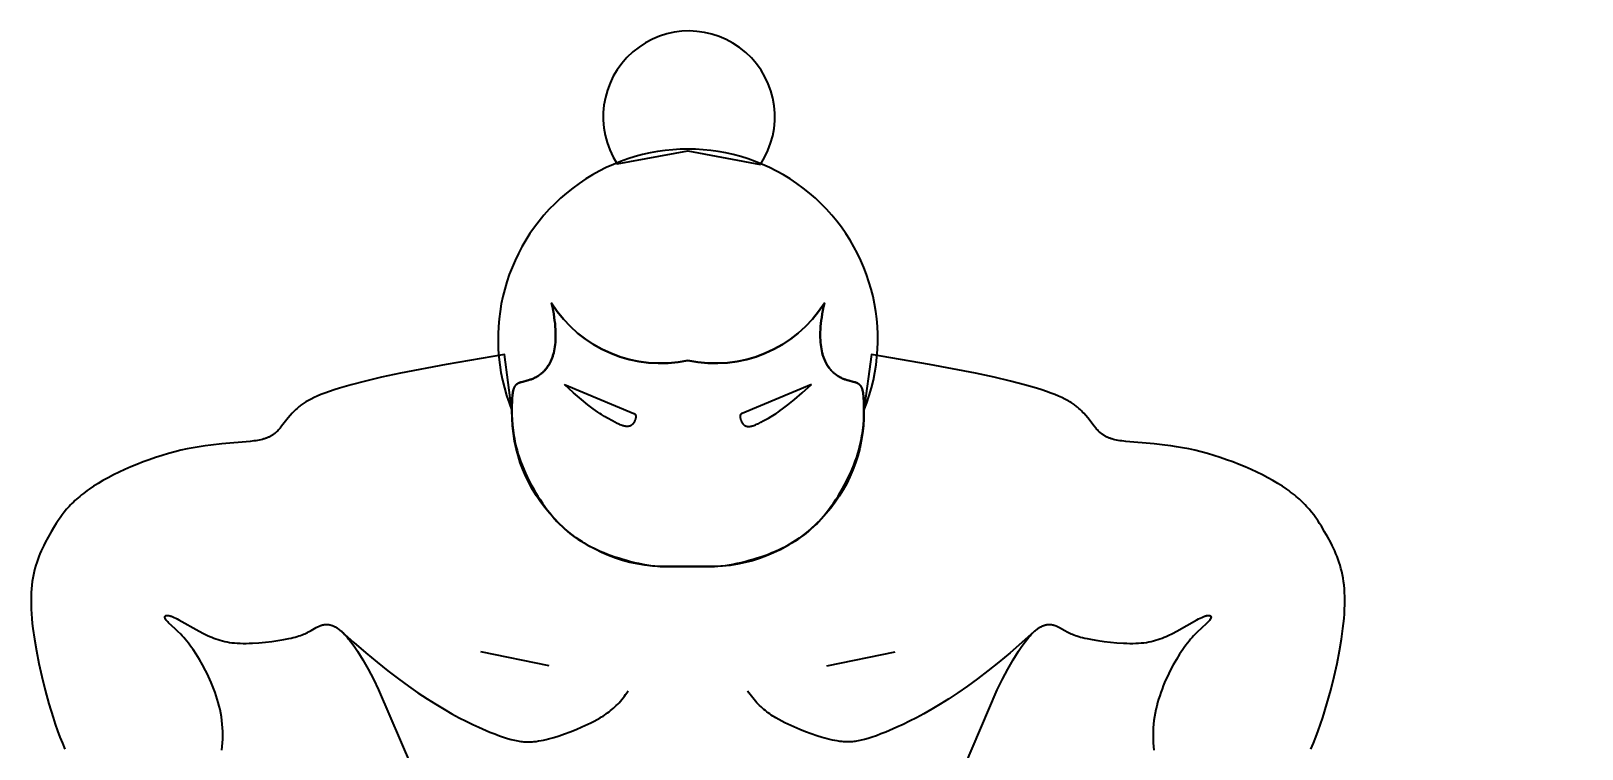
# Model space of a CAD drawing. Extents: x -38 to 99, y -101 to 35.
# Drawn here: x 48.41 to 54.05, y -97.81 to -95.19 of the extents above; entities that cross this region are included whole.
import ezdxf

# ---------------------------------------------------------------- set-up
doc = ezdxf.new("R2010")
doc.units = 0
doc.layers.add('MASK', color=7, linetype='CONTINUOUS')
doc.styles.add('MTXPL_CONSOLAS', font='txt.shx', dxfattribs={"height": 0.2})

msp = doc.modelspace()

# ---------------------------------------------------------------- linework, layer by layer
at = {"layer": 'MASK'}
for p, q in [((50.2975, -97.5031), (50.0493, -97.4519)), ((50.2975, -97.5031), (50.0493, -97.4519)), ((51.3074, -97.5031), (51.5556, -97.4519)), ((51.3074, -97.5031), (51.5556, -97.4519))]:
    msp.add_line(p, q, dxfattribs=at)
for points in [[(51.0657, -95.6796, 1.86193), (50.5454, -95.6774), (50.8025, -95.63)], [(51.4423, -96.574, 1.484884), (50.1626, -96.574), (50.1628, -96.5575), (50.1633, -96.5427), (50.164, -96.5278), (50.1645, -96.5211), (50.1651, -96.515), (50.1655, -96.5121), (50.1658, -96.5094), (50.1663, -96.5068), (50.1667, -96.5043), (50.1672, -96.5019), (50.1678, -96.4996), (50.1684, -96.4974), (50.1687, -96.4964), (50.169, -96.4954), (50.1694, -96.4944), (50.1697, -96.4934), (50.1701, -96.4924), (50.1705, -96.4915), (50.1709, -96.4906), (50.1713, -96.4897), (50.1717, -96.4889), (50.1722, -96.4881), (50.1726, -96.4872), (50.1731, -96.4865), (50.1736, -96.4857), (50.1741, -96.4849), (50.1747, -96.4842), (50.1752, -96.4835), (50.1758, -96.4828), (50.1764, -96.4822), (50.177, -96.4815), (50.1776, -96.4809), (50.1783, -96.4803), (50.179, -96.4797), (50.1796, -96.4791), (50.1803, -96.4786), (50.1811, -96.478), (50.1818, -96.4775), (50.1826, -96.477), (50.1834, -96.4765), (50.1842, -96.476), (50.1851, -96.4755), (50.1859, -96.4751), (50.1868, -96.4747), (50.1877, -96.4742), (50.1887, -96.4738), (50.1896, -96.4734), (50.1906, -96.473), (50.1927, -96.4723), (50.1948, -96.4716), (50.197, -96.4709), (50.2017, -96.4696), (50.2174, -96.4655), (50.2231, -96.4639), (50.229, -96.4621), (50.232, -96.4611), (50.235, -96.4599), (50.2381, -96.4588), (50.2412, -96.4575), (50.2443, -96.4561), (50.2474, -96.4546), (50.2505, -96.4529), (50.2537, -96.4512), (50.2568, -96.4493), (50.26, -96.4472), (50.2631, -96.4451), (50.2663, -96.4427), (50.2694, -96.4402), (50.2709, -96.4389), (50.2725, -96.4375), (50.2741, -96.4361), (50.2756, -96.4347), (50.2772, -96.4332), (50.2787, -96.4316), (50.2802, -96.43), (50.2817, -96.4284), (50.2833, -96.4267), (50.2848, -96.4249), (50.2863, -96.4231), (50.2877, -96.4212), (50.2892, -96.4193), (50.2907, -96.4173), (50.2921, -96.4153), (50.2935, -96.4132), (50.2949, -96.4111), (50.2963, -96.4089), (50.2976, -96.4066), (50.299, -96.4043), (50.3003, -96.4019), (50.3015, -96.3994), (50.3028, -96.3969), (50.304, -96.3943), (50.3052, -96.3916), (50.3064, -96.3889), (50.3075, -96.3861), (50.3086, -96.3832), (50.3096, -96.3802), (50.3107, -96.3772), (50.3117, -96.3741), (50.3126, -96.3709), (50.3135, -96.3677), (50.3144, -96.3644), (50.316, -96.3575), (50.3174, -96.3503), (50.3186, -96.3427), (50.3196, -96.3348), (50.3204, -96.3266), (50.321, -96.318), (50.3213, -96.3091), (50.3214, -96.2997), (50.3213, -96.29), (50.3209, -96.2799), (50.3201, -96.2694), (50.3192, -96.2585), (50.3179, -96.2472), (50.3163, -96.2355), (50.3143, -96.2233), (50.3121, -96.2107), (50.3095, -96.1976), (50.3066, -96.1841, 0.314473), (50.8025, -96.3922, 0.314473), (51.2984, -96.1841), (51.2954, -96.1976), (51.2928, -96.2107), (51.2906, -96.2233), (51.2887, -96.2355), (51.2871, -96.2472), (51.2858, -96.2585), (51.2848, -96.2694), (51.2841, -96.2799), (51.2837, -96.29), (51.2835, -96.2997), (51.2836, -96.3091), (51.2839, -96.318), (51.2845, -96.3266), (51.2853, -96.3348), (51.2863, -96.3427), (51.2876, -96.3503), (51.289, -96.3575), (51.2906, -96.3644), (51.2914, -96.3677), (51.2923, -96.3709), (51.2933, -96.3741), (51.2943, -96.3772), (51.2953, -96.3802), (51.2963, -96.3832), (51.2974, -96.3861), (51.2986, -96.3889), (51.2997, -96.3916), (51.3009, -96.3943), (51.3021, -96.3969), (51.3034, -96.3994), (51.3047, -96.4019), (51.306, -96.4043), (51.3073, -96.4066), (51.3087, -96.4089), (51.31, -96.4111), (51.3114, -96.4132), (51.3129, -96.4153), (51.3143, -96.4173), (51.3157, -96.4193), (51.3172, -96.4212), (51.3187, -96.4231), (51.3202, -96.4249), (51.3217, -96.4267), (51.3232, -96.4284), (51.3247, -96.43), (51.3262, -96.4316), (51.3278, -96.4332), (51.3293, -96.4347), (51.3309, -96.4361), (51.3324, -96.4375), (51.334, -96.4389), (51.3355, -96.4402), (51.3387, -96.4427), (51.3418, -96.4451), (51.345, -96.4472), (51.3481, -96.4493), (51.3513, -96.4512), (51.3544, -96.4529), (51.3576, -96.4546), (51.3607, -96.4561), (51.3638, -96.4575), (51.3669, -96.4588), (51.3699, -96.4599), (51.3729, -96.4611), (51.3759, -96.4621), (51.3818, -96.4639), (51.3875, -96.4655), (51.4033, -96.4696), (51.4079, -96.4709), (51.4102, -96.4716), (51.4123, -96.4723), (51.4143, -96.473), (51.4153, -96.4734), (51.4163, -96.4738), (51.4172, -96.4742), (51.4181, -96.4747), (51.419, -96.4751), (51.4199, -96.4755), (51.4207, -96.476), (51.4215, -96.4765), (51.4223, -96.477), (51.4231, -96.4775), (51.4239, -96.478), (51.4246, -96.4786), (51.4253, -96.4791), (51.426, -96.4797), (51.4267, -96.4803), (51.4273, -96.4809), (51.4279, -96.4815), (51.4285, -96.4822), (51.4291, -96.4828), (51.4297, -96.4835), (51.4303, -96.4842), (51.4308, -96.4849), (51.4313, -96.4857), (51.4318, -96.4865), (51.4323, -96.4872), (51.4328, -96.4881), (51.4332, -96.4889), (51.4336, -96.4897), (51.4341, -96.4906), (51.4345, -96.4915), (51.4348, -96.4924), (51.4352, -96.4934), (51.4356, -96.4944), (51.4359, -96.4954), (51.4363, -96.4964), (51.4366, -96.4974), (51.4372, -96.4996), (51.4377, -96.5019), (51.4382, -96.5043), (51.4387, -96.5068), (51.4391, -96.5094), (51.4395, -96.5121), (51.4398, -96.515), (51.4404, -96.5211), (51.4409, -96.5278), (51.4417, -96.5427), (51.4422, -96.5575)], [(50.3066, -96.1841), (50.3095, -96.1976), (50.3121, -96.2107), (50.3143, -96.2233), (50.3163, -96.2355), (50.3179, -96.2472), (50.3192, -96.2585), (50.3201, -96.2694), (50.3209, -96.2799), (50.3213, -96.29), (50.3214, -96.2997), (50.3213, -96.3091), (50.321, -96.318), (50.3204, -96.3266), (50.3196, -96.3348), (50.3186, -96.3427), (50.3174, -96.3503), (50.316, -96.3575), (50.3144, -96.3644), (50.3135, -96.3677), (50.3126, -96.3709), (50.3117, -96.3741), (50.3107, -96.3772), (50.3096, -96.3802), (50.3086, -96.3832), (50.3075, -96.3861), (50.3064, -96.3889), (50.3052, -96.3916), (50.304, -96.3943), (50.3028, -96.3969), (50.3015, -96.3994), (50.3003, -96.4019), (50.299, -96.4043), (50.2976, -96.4066), (50.2963, -96.4089), (50.2949, -96.4111), (50.2935, -96.4132), (50.2921, -96.4153), (50.2907, -96.4173), (50.2892, -96.4193), (50.2877, -96.4212), (50.2863, -96.4231), (50.2848, -96.4249), (50.2833, -96.4267), (50.2817, -96.4284), (50.2802, -96.43), (50.2787, -96.4316), (50.2772, -96.4332), (50.2756, -96.4347), (50.2741, -96.4361), (50.2725, -96.4375), (50.2709, -96.4389), (50.2694, -96.4402), (50.2663, -96.4427), (50.2631, -96.4451), (50.26, -96.4472), (50.2568, -96.4493), (50.2537, -96.4512), (50.2505, -96.4529), (50.2474, -96.4546), (50.2443, -96.4561), (50.2412, -96.4575), (50.2381, -96.4588), (50.235, -96.4599), (50.232, -96.4611), (50.229, -96.4621), (50.2231, -96.4639), (50.2174, -96.4655), (50.2017, -96.4696), (50.197, -96.4709), (50.1948, -96.4716), (50.1927, -96.4723), (50.1906, -96.473), (50.1896, -96.4734), (50.1887, -96.4738), (50.1877, -96.4742), (50.1868, -96.4747), (50.1859, -96.4751), (50.1851, -96.4755), (50.1842, -96.476), (50.1834, -96.4765), (50.1826, -96.477), (50.1818, -96.4775), (50.1811, -96.478), (50.1803, -96.4786), (50.1796, -96.4791), (50.179, -96.4797), (50.1783, -96.4803), (50.1776, -96.4809), (50.177, -96.4815), (50.1764, -96.4822), (50.1758, -96.4828), (50.1752, -96.4835), (50.1747, -96.4842), (50.1741, -96.4849), (50.1736, -96.4857), (50.1731, -96.4865), (50.1726, -96.4872), (50.1722, -96.4881), (50.1717, -96.4889), (50.1713, -96.4897), (50.1709, -96.4906), (50.1705, -96.4915), (50.1701, -96.4924), (50.1697, -96.4934), (50.1694, -96.4944), (50.169, -96.4954), (50.1687, -96.4964), (50.1684, -96.4974), (50.1678, -96.4996), (50.1672, -96.5019), (50.1667, -96.5043), (50.1663, -96.5068), (50.1658, -96.5094), (50.1655, -96.5121), (50.1651, -96.515), (50.1645, -96.5211), (50.164, -96.5278), (50.1633, -96.5427), (50.1628, -96.5575), (50.1626, -96.574), (50.1628, -96.5903), (50.1635, -96.6077), (50.1648, -96.6262), (50.1657, -96.6358), (50.1668, -96.6456), (50.1681, -96.6556), (50.1696, -96.6658), (50.1714, -96.6761), (50.1734, -96.6867), (50.1757, -96.6973), (50.1783, -96.7081), (50.1812, -96.7191), (50.1844, -96.7301), (50.1889, -96.7443), (50.1939, -96.7586), (50.1995, -96.773), (50.2054, -96.7874), (50.2118, -96.8018), (50.2185, -96.8161), (50.2256, -96.8303), (50.233, -96.8444), (50.2407, -96.8583), (50.2487, -96.872), (50.2568, -96.8854), (50.2652, -96.8984), (50.2737, -96.9112), (50.2823, -96.9235), (50.291, -96.9354), (50.2998, -96.9468), (50.3086, -96.9577), (50.3175, -96.968), (50.3264, -96.978), (50.3355, -96.9874), (50.3446, -96.9964), (50.3539, -97.0051), (50.3634, -97.0133), (50.373, -97.0212), (50.3829, -97.0287), (50.3929, -97.036), (50.4032, -97.0429), (50.4138, -97.0496), (50.4247, -97.0561), (50.4358, -97.0623), (50.4473, -97.0684), (50.4592, -97.0743), (50.4714, -97.08), (50.4839, -97.0856), (50.4968, -97.091), (50.51, -97.0963), (50.5235, -97.1013), (50.5372, -97.1061), (50.5511, -97.1107), (50.5652, -97.1151), (50.5795, -97.1192), (50.594, -97.123), (50.6085, -97.1266), (50.6232, -97.1299), (50.6379, -97.1328), (50.6527, -97.1355), (50.6675, -97.1378), (50.6823, -97.1397), (50.7018, -97.1418), (50.8991, -97.1421), (50.9108, -97.141), (50.9226, -97.1397), (50.9374, -97.1378), (50.9522, -97.1355), (50.967, -97.1328), (50.9817, -97.1299), (50.9964, -97.1266), (51.011, -97.123), (51.0254, -97.1192), (51.0397, -97.1151), (51.0538, -97.1107), (51.0678, -97.1061), (51.0815, -97.1013), (51.0949, -97.0963), (51.1081, -97.091), (51.121, -97.0856), (51.1336, -97.08), (51.1458, -97.0743), (51.1576, -97.0684), (51.1691, -97.0623), (51.1803, -97.0561), (51.1911, -97.0496), (51.2017, -97.0429), (51.212, -97.036), (51.2221, -97.0287), (51.2319, -97.0212), (51.2415, -97.0133), (51.251, -97.0051), (51.2603, -96.9964), (51.2695, -96.9874), (51.2785, -96.978), (51.2874, -96.968), (51.2963, -96.9577), (51.3051, -96.9468), (51.3139, -96.9354), (51.3226, -96.9235), (51.3313, -96.9112), (51.3398, -96.8984), (51.3481, -96.8854), (51.3563, -96.872), (51.3642, -96.8583), (51.3719, -96.8444), (51.3793, -96.8303), (51.3864, -96.8161), (51.3931, -96.8018), (51.3995, -96.7874), (51.4055, -96.773), (51.411, -96.7586), (51.416, -96.7443), (51.4206, -96.7301), (51.4238, -96.7191), (51.4267, -96.7081), (51.4292, -96.6973), (51.4315, -96.6867), (51.4336, -96.6761), (51.4353, -96.6658), (51.4369, -96.6556), (51.4382, -96.6456), (51.4393, -96.6358), (51.4402, -96.6262), (51.4415, -96.6077), (51.4421, -96.5903), (51.4423, -96.574), (51.4422, -96.5575), (51.4417, -96.5427), (51.4409, -96.5278), (51.4404, -96.5211), (51.4398, -96.515), (51.4395, -96.5121), (51.4391, -96.5094), (51.4387, -96.5068), (51.4382, -96.5043), (51.4377, -96.5019), (51.4372, -96.4996), (51.4366, -96.4974), (51.4363, -96.4964), (51.4359, -96.4954), (51.4356, -96.4944), (51.4352, -96.4934), (51.4348, -96.4924), (51.4345, -96.4915), (51.4341, -96.4906), (51.4336, -96.4897), (51.4332, -96.4889), (51.4328, -96.4881), (51.4323, -96.4872), (51.4318, -96.4865), (51.4313, -96.4857), (51.4308, -96.4849), (51.4303, -96.4842), (51.4297, -96.4835), (51.4291, -96.4828), (51.4285, -96.4822), (51.4279, -96.4815), (51.4273, -96.4809), (51.4267, -96.4803), (51.426, -96.4797), (51.4253, -96.4791), (51.4246, -96.4786), (51.4239, -96.478), (51.4231, -96.4775), (51.4223, -96.477), (51.4215, -96.4765), (51.4207, -96.476), (51.4199, -96.4755), (51.419, -96.4751), (51.4181, -96.4747), (51.4172, -96.4742), (51.4163, -96.4738), (51.4153, -96.4734), (51.4143, -96.473), (51.4123, -96.4723), (51.4102, -96.4716), (51.4079, -96.4709), (51.4033, -96.4696), (51.3875, -96.4655), (51.3818, -96.4639), (51.3759, -96.4621), (51.3729, -96.4611), (51.3699, -96.4599), (51.3669, -96.4588), (51.3638, -96.4575), (51.3607, -96.4561), (51.3576, -96.4546), (51.3544, -96.4529), (51.3513, -96.4512), (51.3481, -96.4493), (51.345, -96.4472), (51.3418, -96.4451), (51.3387, -96.4427), (51.3355, -96.4402), (51.334, -96.4389), (51.3324, -96.4375), (51.3309, -96.4361), (51.3293, -96.4347), (51.3278, -96.4332), (51.3262, -96.4316), (51.3247, -96.43), (51.3232, -96.4284), (51.3217, -96.4267), (51.3202, -96.4249), (51.3187, -96.4231), (51.3172, -96.4212), (51.3157, -96.4193), (51.3143, -96.4173), (51.3129, -96.4153), (51.3114, -96.4132), (51.31, -96.4111), (51.3087, -96.4089), (51.3073, -96.4066), (51.306, -96.4043), (51.3047, -96.4019), (51.3034, -96.3994), (51.3021, -96.3969), (51.3009, -96.3943), (51.2997, -96.3916), (51.2986, -96.3889), (51.2974, -96.3861), (51.2963, -96.3832), (51.2953, -96.3802), (51.2943, -96.3772), (51.2933, -96.3741), (51.2923, -96.3709), (51.2914, -96.3677), (51.2906, -96.3644), (51.289, -96.3575), (51.2876, -96.3503), (51.2863, -96.3427), (51.2853, -96.3348), (51.2845, -96.3266), (51.2839, -96.318), (51.2836, -96.3091), (51.2835, -96.2997), (51.2837, -96.29), (51.2841, -96.2799), (51.2848, -96.2694), (51.2858, -96.2585), (51.2871, -96.2472), (51.2887, -96.2355), (51.2906, -96.2233), (51.2928, -96.2107), (51.2954, -96.1976), (51.2984, -96.1841, -0.314473), (50.8025, -96.3922, -0.314473)]]:
    msp.add_lwpolyline(points, format="xyb", close=True, dxfattribs=at)
msp.add_lwpolyline([(53.0677, -97.8056), (53.0768, -97.7841), (53.0857, -97.7618), (53.0943, -97.7387), (53.1026, -97.7151), (53.1106, -97.6909), (53.1256, -97.6415), (53.1393, -97.5916), (53.1516, -97.5422), (53.1623, -97.4942), (53.1713, -97.4486), (53.1785, -97.4062), (53.184, -97.3669), (53.1862, -97.3484), (53.1879, -97.3305), (53.1892, -97.3134), (53.1901, -97.2968), (53.1907, -97.2809), (53.1909, -97.2656), (53.1907, -97.2508), (53.1901, -97.2365), (53.1892, -97.2227), (53.1879, -97.2094), (53.1863, -97.1965), (53.1844, -97.184), (53.1821, -97.1719), (53.1796, -97.1601), (53.1767, -97.1486), (53.1736, -97.1374), (53.1701, -97.1265), (53.1664, -97.1158), (53.1625, -97.1053), (53.1583, -97.095), (53.1539, -97.0848), (53.1492, -97.0747), (53.1444, -97.0647), (53.1393, -97.0548), (53.1287, -97.0351), (53.1174, -97.0153), (53.1055, -96.9952), (53.0992, -96.985), (53.0925, -96.9748), (53.0854, -96.9646), (53.0779, -96.9543), (53.0699, -96.9439), (53.0613, -96.9335), (53.0568, -96.9283), (53.052, -96.9231), (53.0471, -96.9179), (53.0421, -96.9127), (53.0368, -96.9075), (53.0313, -96.9022), (53.0257, -96.897), (53.0198, -96.8917), (53.0136, -96.8865), (53.0073, -96.8813), (53.0007, -96.876), (52.9938, -96.8708), (52.9867, -96.8655), (52.9794, -96.8603), (52.9638, -96.8498), (52.9471, -96.8394), (52.9294, -96.829), (52.9107, -96.8187), (52.8911, -96.8086), (52.8707, -96.7986), (52.8497, -96.7889), (52.8281, -96.7794), (52.806, -96.7703), (52.7835, -96.7615), (52.7607, -96.7532), (52.7377, -96.7453), (52.7146, -96.7378), (52.6915, -96.731), (52.6685, -96.7246), (52.6456, -96.719), (52.6231, -96.7139), (52.6009, -96.7096), (52.5791, -96.7059), (52.5577, -96.7027), (52.5369, -96.7001), (52.497, -96.6959), (52.3944, -96.6869), (52.3803, -96.6851), (52.3736, -96.6841), (52.3672, -96.6831), (52.361, -96.6819), (52.3551, -96.6807), (52.3494, -96.6793), (52.3441, -96.6778), (52.3415, -96.677), (52.339, -96.6762), (52.3365, -96.6754), (52.3341, -96.6745), (52.3318, -96.6736), (52.3296, -96.6726), (52.3274, -96.6717), (52.3252, -96.6707), (52.3231, -96.6697), (52.3211, -96.6686), (52.3191, -96.6675), (52.3171, -96.6664), (52.3153, -96.6652), (52.3134, -96.6641), (52.3116, -96.6629), (52.3098, -96.6616), (52.3081, -96.6604), (52.3064, -96.6591), (52.3047, -96.6578), (52.3031, -96.6565), (52.3015, -96.6551), (52.3, -96.6537), (52.2969, -96.6509), (52.2939, -96.6479), (52.291, -96.6449), (52.2882, -96.6417), (52.2854, -96.6385), (52.2798, -96.6317), (52.2561, -96.6014), (52.2492, -96.5931), (52.2415, -96.5845), (52.2374, -96.5802), (52.2331, -96.5757), (52.2285, -96.5712), (52.2237, -96.5667), (52.2211, -96.5644), (52.2184, -96.5621), (52.2155, -96.5597), (52.2126, -96.5574), (52.2094, -96.555), (52.2061, -96.5526), (52.2027, -96.5502), (52.199, -96.5477), (52.1952, -96.5453), (52.1912, -96.5428), (52.1869, -96.5403), (52.1824, -96.5377), (52.1727, -96.5326), (52.1619, -96.5273), (52.1499, -96.5219), (52.1367, -96.5164), (52.1222, -96.5108), (52.1063, -96.505), (52.0888, -96.4991), (52.0697, -96.493), (52.0263, -96.4805), (51.9753, -96.4672), (51.9161, -96.4533), (51.8478, -96.4385), (51.6811, -96.4066), (51.4694, -96.3711), (51.4423, -96.574, -0.408776), (50.8991, -97.1421), (50.7018, -97.1418, -0.406713), (50.1626, -96.574), (50.1355, -96.3711), (49.9238, -96.4066), (49.7572, -96.4385), (49.6889, -96.4533), (49.6296, -96.4672), (49.5786, -96.4805), (49.5352, -96.493), (49.5161, -96.4991), (49.4987, -96.505), (49.4827, -96.5108), (49.4682, -96.5164), (49.455, -96.5219), (49.4431, -96.5273), (49.4323, -96.5326), (49.4225, -96.5377), (49.418, -96.5403), (49.4138, -96.5428), (49.4097, -96.5453), (49.4059, -96.5477), (49.4022, -96.5502), (49.3988, -96.5526), (49.3955, -96.555), (49.3924, -96.5574), (49.3894, -96.5597), (49.3866, -96.5621), (49.3839, -96.5644), (49.3813, -96.5667), (49.3764, -96.5712), (49.3718, -96.5757), (49.3675, -96.5802), (49.3634, -96.5845), (49.3558, -96.5931), (49.3488, -96.6014), (49.3251, -96.6317), (49.3196, -96.6385), (49.3168, -96.6417), (49.3139, -96.6449), (49.311, -96.6479), (49.308, -96.6509), (49.305, -96.6537), (49.3034, -96.6551), (49.3018, -96.6565), (49.3002, -96.6578), (49.2985, -96.6591), (49.2968, -96.6604), (49.2951, -96.6616), (49.2933, -96.6629), (49.2915, -96.6641), (49.2897, -96.6652), (49.2878, -96.6664), (49.2858, -96.6675), (49.2839, -96.6686), (49.2818, -96.6697), (49.2797, -96.6707), (49.2776, -96.6717), (49.2754, -96.6726), (49.2731, -96.6736), (49.2708, -96.6745), (49.2684, -96.6754), (49.266, -96.6762), (49.2635, -96.677), (49.2609, -96.6778), (49.2555, -96.6793), (49.2499, -96.6807), (49.2439, -96.6819), (49.2378, -96.6831), (49.2313, -96.6841), (49.2246, -96.6851), (49.2105, -96.6869), (49.1079, -96.6959), (49.068, -96.7001), (49.0472, -96.7027), (49.0259, -96.7059), (49.0041, -96.7096), (48.9819, -96.7139), (48.9593, -96.719), (48.9364, -96.7246), (48.9134, -96.731), (48.8903, -96.7378), (48.8672, -96.7453), (48.8442, -96.7532), (48.8214, -96.7615), (48.7989, -96.7703), (48.7768, -96.7794), (48.7552, -96.7889), (48.7342, -96.7986), (48.7138, -96.8086), (48.6943, -96.8187), (48.6756, -96.829), (48.6578, -96.8394), (48.6411, -96.8498), (48.6256, -96.8603), (48.6182, -96.8655), (48.6111, -96.8708), (48.6043, -96.876), (48.5977, -96.8813), (48.5913, -96.8865), (48.5852, -96.8917), (48.5793, -96.897), (48.5736, -96.9022), (48.5681, -96.9075), (48.5629, -96.9127), (48.5578, -96.9179), (48.5529, -96.9231), (48.5482, -96.9283), (48.5436, -96.9335), (48.535, -96.9439), (48.527, -96.9543), (48.5195, -96.9646), (48.5124, -96.9748), (48.5058, -96.985), (48.4994, -96.9952), (48.4875, -97.0153), (48.4762, -97.0351), (48.4656, -97.0548), (48.4606, -97.0647), (48.4557, -97.0747), (48.4511, -97.0848), (48.4466, -97.095), (48.4424, -97.1053), (48.4385, -97.1158), (48.4348, -97.1265), (48.4314, -97.1374), (48.4282, -97.1486), (48.4254, -97.1601), (48.4228, -97.1719), (48.4205, -97.184), (48.4186, -97.1965), (48.417, -97.2094), (48.4158, -97.2227), (48.4148, -97.2365), (48.4143, -97.2508), (48.4141, -97.2656), (48.4143, -97.2809), (48.4148, -97.2968), (48.4157, -97.3134), (48.4171, -97.3305), (48.4188, -97.3484), (48.4209, -97.3669), (48.4264, -97.4062), (48.4337, -97.4486), (48.4427, -97.4942), (48.4533, -97.5422), (48.4656, -97.5916), (48.4793, -97.6415), (48.4944, -97.6909), (48.5024, -97.7151), (48.5107, -97.7387), (48.5193, -97.7618), (48.5281, -97.7841), (48.5372, -97.8056)], format="xyb", dxfattribs=at)
for points in [[(50.3533, -96.4799), (50.6053, -96.5852), (50.6056, -96.5852), (50.6059, -96.5853), (50.6061, -96.5853), (50.6064, -96.5854), (50.6067, -96.5855), (50.6069, -96.5856), (50.6072, -96.5856), (50.6074, -96.5857), (50.6076, -96.5858), (50.6078, -96.5859), (50.6081, -96.5861), (50.6083, -96.5862), (50.6085, -96.5863), (50.6087, -96.5864), (50.6089, -96.5865), (50.6091, -96.5867), (50.6093, -96.5868), (50.6095, -96.587), (50.6096, -96.5871), (50.6098, -96.5873), (50.61, -96.5875), (50.6101, -96.5876), (50.6103, -96.5878), (50.6105, -96.588), (50.6106, -96.5882), (50.6107, -96.5883), (50.6109, -96.5885), (50.611, -96.5887), (50.6111, -96.5889), (50.6113, -96.5891), (50.6114, -96.5893), (50.6115, -96.5896), (50.6116, -96.5898), (50.6117, -96.59), (50.6118, -96.5902), (50.6119, -96.5904), (50.612, -96.5907), (50.6121, -96.5909), (50.6121, -96.5912), (50.6122, -96.5914), (50.6123, -96.5916), (50.6124, -96.5919), (50.6124, -96.5922), (50.6125, -96.5924), (50.6125, -96.5927), (50.6126, -96.5929), (50.6127, -96.5935), (50.6127, -96.594), (50.6128, -96.5946), (50.6128, -96.5952), (50.6128, -96.5957), (50.6128, -96.5963), (50.6128, -96.5969), (50.6128, -96.5975), (50.6128, -96.5981), (50.6127, -96.5988), (50.6127, -96.5994), (50.6126, -96.6), (50.6125, -96.6007), (50.6124, -96.6013), (50.6123, -96.602), (50.612, -96.6033), (50.6117, -96.6046), (50.6113, -96.6059), (50.6109, -96.6073), (50.6104, -96.6086), (50.6099, -96.6099), (50.6094, -96.6112), (50.6089, -96.6125), (50.6083, -96.6137), (50.6077, -96.615), (50.607, -96.6162), (50.6064, -96.6174), (50.6057, -96.6185), (50.605, -96.6196), (50.6043, -96.6206), (50.6035, -96.6216), (50.6032, -96.6221), (50.6028, -96.6226), (50.6024, -96.623), (50.602, -96.6235), (50.6016, -96.6239), (50.6012, -96.6243), (50.6008, -96.6247), (50.6004, -96.6251), (50.6, -96.6255), (50.5996, -96.6259), (50.5991, -96.6263), (50.5987, -96.6266), (50.5983, -96.627), (50.5978, -96.6273), (50.5974, -96.6277), (50.5969, -96.628), (50.5965, -96.6283), (50.596, -96.6286), (50.5955, -96.6288), (50.5951, -96.6291), (50.5946, -96.6294), (50.5941, -96.6296), (50.5936, -96.6298), (50.5931, -96.6301), (50.5926, -96.6303), (50.5921, -96.6305), (50.5916, -96.6307), (50.591, -96.6309), (50.5905, -96.631), (50.59, -96.6312), (50.5894, -96.6313), (50.5889, -96.6315), (50.5883, -96.6316), (50.5878, -96.6317), (50.5872, -96.6318), (50.5867, -96.6319), (50.5861, -96.632), (50.5855, -96.6321), (50.5849, -96.6321), (50.5843, -96.6322), (50.5837, -96.6322), (50.5831, -96.6322), (50.5825, -96.6322), (50.5818, -96.6322), (50.5806, -96.6322), (50.5793, -96.6321), (50.578, -96.632), (50.5766, -96.6319), (50.5752, -96.6317), (50.5738, -96.6314), (50.5724, -96.6311), (50.5709, -96.6308), (50.5694, -96.6304), (50.5679, -96.63), (50.5663, -96.6296), (50.5631, -96.6285), (50.5598, -96.6273), (50.5563, -96.626), (50.5527, -96.6245), (50.549, -96.6228), (50.5452, -96.621), (50.5372, -96.617), (50.5286, -96.6125), (50.5099, -96.6021), (50.4996, -96.5962), (50.488, -96.5891), (50.4816, -96.5849), (50.4745, -96.5801), (50.4668, -96.5747), (50.4584, -96.5685), (50.4389, -96.5534), (50.4153, -96.5341), (50.387, -96.5098)], [(51.2517, -96.4799), (50.9996, -96.5852), (50.9993, -96.5852), (50.9991, -96.5853), (50.9988, -96.5853), (50.9985, -96.5854), (50.9983, -96.5855), (50.998, -96.5856), (50.9978, -96.5856), (50.9975, -96.5857), (50.9973, -96.5858), (50.9971, -96.5859), (50.9969, -96.5861), (50.9967, -96.5862), (50.9964, -96.5863), (50.9962, -96.5864), (50.996, -96.5865), (50.9958, -96.5867), (50.9957, -96.5868), (50.9955, -96.587), (50.9953, -96.5871), (50.9951, -96.5873), (50.995, -96.5875), (50.9948, -96.5876), (50.9946, -96.5878), (50.9945, -96.588), (50.9943, -96.5882), (50.9942, -96.5883), (50.9941, -96.5885), (50.9939, -96.5887), (50.9938, -96.5889), (50.9937, -96.5891), (50.9936, -96.5893), (50.9934, -96.5896), (50.9933, -96.5898), (50.9932, -96.59), (50.9931, -96.5902), (50.993, -96.5904), (50.993, -96.5907), (50.9929, -96.5909), (50.9928, -96.5912), (50.9927, -96.5914), (50.9926, -96.5916), (50.9926, -96.5919), (50.9925, -96.5922), (50.9925, -96.5924), (50.9924, -96.5927), (50.9924, -96.5929), (50.9923, -96.5935), (50.9922, -96.594), (50.9921, -96.5946), (50.9921, -96.5952), (50.9921, -96.5957), (50.9921, -96.5963), (50.9921, -96.5969), (50.9921, -96.5975), (50.9922, -96.5981), (50.9922, -96.5988), (50.9923, -96.5994), (50.9924, -96.6), (50.9925, -96.6007), (50.9926, -96.6013), (50.9927, -96.602), (50.993, -96.6033), (50.9933, -96.6046), (50.9936, -96.6059), (50.9941, -96.6073), (50.9945, -96.6086), (50.995, -96.6099), (50.9955, -96.6112), (50.9961, -96.6125), (50.9967, -96.6137), (50.9973, -96.615), (50.9979, -96.6162), (50.9986, -96.6174), (50.9992, -96.6185), (50.9999, -96.6196), (51.0007, -96.6206), (51.0014, -96.6216), (51.0018, -96.6221), (51.0022, -96.6226), (51.0025, -96.623), (51.0029, -96.6235), (51.0033, -96.6239), (51.0037, -96.6243), (51.0041, -96.6247), (51.0045, -96.6251), (51.005, -96.6255), (51.0054, -96.6259), (51.0058, -96.6263), (51.0062, -96.6266), (51.0067, -96.627), (51.0071, -96.6273), (51.0076, -96.6277), (51.008, -96.628), (51.0085, -96.6283), (51.0089, -96.6286), (51.0094, -96.6288), (51.0099, -96.6291), (51.0104, -96.6294), (51.0108, -96.6296), (51.0113, -96.6298), (51.0118, -96.6301), (51.0123, -96.6303), (51.0128, -96.6305), (51.0134, -96.6307), (51.0139, -96.6309), (51.0144, -96.631), (51.0149, -96.6312), (51.0155, -96.6313), (51.016, -96.6315), (51.0166, -96.6316), (51.0171, -96.6317), (51.0177, -96.6318), (51.0183, -96.6319), (51.0189, -96.632), (51.0194, -96.6321), (51.02, -96.6321), (51.0206, -96.6322), (51.0212, -96.6322), (51.0218, -96.6322), (51.0225, -96.6322), (51.0231, -96.6322), (51.0244, -96.6322), (51.0257, -96.6321), (51.027, -96.632), (51.0283, -96.6319), (51.0297, -96.6317), (51.0311, -96.6314), (51.0326, -96.6311), (51.034, -96.6308), (51.0355, -96.6304), (51.0371, -96.63), (51.0386, -96.6296), (51.0418, -96.6285), (51.0452, -96.6273), (51.0486, -96.626), (51.0522, -96.6245), (51.0559, -96.6228), (51.0597, -96.621), (51.0678, -96.617), (51.0763, -96.6125), (51.0951, -96.6021), (51.1054, -96.5962), (51.1169, -96.5891), (51.1234, -96.5849), (51.1304, -96.5801), (51.1381, -96.5747), (51.1466, -96.5685), (51.1661, -96.5534), (51.1896, -96.5341), (51.2179, -96.5098)]]:
    msp.add_lwpolyline(points, close=True, dxfattribs=at)
for points in [[(49.1082, -97.8095), (49.1094, -97.7962), (49.1104, -97.7827), (49.111, -97.7692), (49.1113, -97.7556), (49.1112, -97.742), (49.1106, -97.7285), (49.1095, -97.7151), (49.108, -97.7017), (49.1061, -97.6885), (49.1038, -97.6753), (49.1012, -97.6623), (49.0982, -97.6494), (49.0949, -97.6367), (49.0912, -97.6241), (49.0873, -97.6116), (49.0832, -97.5994), (49.0788, -97.5873), (49.0742, -97.5754), (49.0694, -97.5638), (49.0644, -97.5523), (49.0593, -97.5411), (49.0541, -97.5302), (49.0488, -97.5195), (49.0378, -97.4989), (49.0265, -97.4793), (49.0151, -97.461), (49.0036, -97.4438), (48.9978, -97.4357), (48.992, -97.4279), (48.9863, -97.4204), (48.9806, -97.4132), (48.975, -97.4064), (48.9694, -97.4), (48.9639, -97.3939), (48.9585, -97.3881), (48.9481, -97.3776), (48.9383, -97.3682), (48.9143, -97.346), (48.9113, -97.343), (48.9099, -97.3416), (48.9086, -97.3402), (48.9074, -97.3388), (48.9063, -97.3375), (48.9053, -97.3362), (48.9048, -97.3356), (48.9044, -97.335), (48.904, -97.3344), (48.9036, -97.3338), (48.9032, -97.3332), (48.9029, -97.3326), (48.9026, -97.332), (48.9023, -97.3315), (48.902, -97.3309), (48.9017, -97.3303), (48.9015, -97.3298), (48.9014, -97.3295), (48.9013, -97.3293), (48.9013, -97.329), (48.9012, -97.3288), (48.9011, -97.3285), (48.901, -97.3282), (48.901, -97.328), (48.9009, -97.3278), (48.9009, -97.3275), (48.9008, -97.3273), (48.9008, -97.327), (48.9008, -97.3268), (48.9007, -97.3266), (48.9007, -97.3263), (48.9007, -97.3261), (48.9007, -97.3259), (48.9007, -97.3257), (48.9007, -97.3255), (48.9007, -97.3252), (48.9008, -97.325), (48.9008, -97.3248), (48.9008, -97.3246), (48.9009, -97.3244), (48.9009, -97.3243), (48.9009, -97.3242), (48.9009, -97.3241), (48.901, -97.324), (48.901, -97.3239), (48.901, -97.3238), (48.901, -97.3238), (48.9011, -97.3237), (48.9011, -97.3236), (48.9012, -97.3235), (48.9012, -97.3234), (48.9012, -97.3233), (48.9013, -97.3232), (48.9013, -97.3231), (48.9014, -97.323), (48.9014, -97.323), (48.9015, -97.3229), (48.9015, -97.3228), (48.9016, -97.3227), (48.9016, -97.3226), (48.9017, -97.3226), (48.9017, -97.3225), (48.9018, -97.3224), (48.9018, -97.3223), (48.9019, -97.3222), (48.902, -97.3222), (48.902, -97.3221), (48.9021, -97.322), (48.9022, -97.3219), (48.9022, -97.3219), (48.9023, -97.3218), (48.9024, -97.3217), (48.9025, -97.3217), (48.9025, -97.3216), (48.9026, -97.3215), (48.9027, -97.3215), (48.9028, -97.3214), (48.9029, -97.3213), (48.903, -97.3212), (48.9032, -97.3211), (48.9034, -97.321), (48.9036, -97.3209), (48.9038, -97.3208), (48.904, -97.3207), (48.9042, -97.3206), (48.9044, -97.3205), (48.9046, -97.3204), (48.9048, -97.3203), (48.9051, -97.3202), (48.9053, -97.3202), (48.9056, -97.3201), (48.9058, -97.32), (48.9061, -97.32), (48.9063, -97.3199), (48.9066, -97.3199), (48.9069, -97.3198), (48.9072, -97.3198), (48.9075, -97.3197), (48.9078, -97.3197), (48.9081, -97.3197), (48.9087, -97.3196), (48.9094, -97.3196), (48.9101, -97.3196), (48.9108, -97.3197), (48.9115, -97.3197), (48.9123, -97.3198), (48.9131, -97.3199), (48.9139, -97.32), (48.9147, -97.3201), (48.9156, -97.3203), (48.9165, -97.3204), (48.9174, -97.3206), (48.9184, -97.3209), (48.9204, -97.3214), (48.9224, -97.322), (48.9246, -97.3227), (48.9269, -97.3236), (48.9293, -97.3245), (48.9319, -97.3255), (48.9345, -97.3267), (48.94, -97.3292), (48.9459, -97.3322), (48.9521, -97.3354), (49.0255, -97.3767), (49.0409, -97.3849), (49.0561, -97.3924), (49.0636, -97.3959), (49.0711, -97.3991), (49.0787, -97.4022), (49.0863, -97.405), (49.094, -97.4077), (49.1019, -97.4101), (49.11, -97.4123), (49.1183, -97.4142), (49.1268, -97.416), (49.1356, -97.4175), (49.1447, -97.4187), (49.1541, -97.4197), (49.164, -97.4205), (49.1742, -97.421), (49.1849, -97.4212), (49.1959, -97.4212), (49.2073, -97.421), (49.2189, -97.4205), (49.2425, -97.4191), (49.2663, -97.4169), (49.2896, -97.4142), (49.312, -97.411), (49.3328, -97.4076), (49.3515, -97.4039), (49.3599, -97.4021), (49.3677, -97.4002), (49.3749, -97.3983), (49.3817, -97.3964), (49.388, -97.3944), (49.3938, -97.3924), (49.3994, -97.3904), (49.4046, -97.3883), (49.4095, -97.3861), (49.4143, -97.3839), (49.4189, -97.3816), (49.4234, -97.3793), (49.4323, -97.3744), (49.4511, -97.3637), (49.4536, -97.3623), (49.4562, -97.361), (49.4588, -97.3598), (49.4615, -97.3586), (49.4642, -97.3574), (49.467, -97.3564), (49.4684, -97.3559), (49.4698, -97.3554), (49.4712, -97.355), (49.4726, -97.3546), (49.4741, -97.3542), (49.4756, -97.3539), (49.4771, -97.3536), (49.4786, -97.3533), (49.4801, -97.353), (49.4816, -97.3528), (49.4831, -97.3527), (49.4847, -97.3525), (49.4863, -97.3524), (49.4878, -97.3524), (49.4894, -97.3524), (49.4911, -97.3524), (49.4927, -97.3525), (49.4943, -97.3527), (49.496, -97.3528), (49.4977, -97.3531), (49.4994, -97.3534), (49.5011, -97.3537), (49.5028, -97.3541), (49.5046, -97.3546), (49.5063, -97.3551), (49.5081, -97.3557), (49.5099, -97.3563), (49.5117, -97.357), (49.5136, -97.3578), (49.5154, -97.3586), (49.5173, -97.3595), (49.5192, -97.3605), (49.5211, -97.3615), (49.523, -97.3626), (49.525, -97.3638), (49.5269, -97.3651), (49.5289, -97.3664), (49.5309, -97.3678), (49.5329, -97.3693), (49.535, -97.3709), (49.537, -97.3726), (49.5391, -97.3743), (49.5412, -97.3761), (49.5434, -97.3781), (49.5455, -97.38), (49.5498, -97.3842), (49.5541, -97.3888), (49.5585, -97.3936), (49.563, -97.3987), (49.5675, -97.4042), (49.5721, -97.4099), (49.5815, -97.4222), (49.591, -97.4356), (49.6006, -97.4499), (49.6103, -97.4651), (49.6201, -97.4812), (49.6299, -97.4979), (49.6397, -97.5154), (49.6591, -97.552), (49.678, -97.5904), (49.7972, -97.8691)], [(51.8077, -97.8691), (51.9269, -97.5904), (51.9458, -97.552), (51.9653, -97.5154), (51.975, -97.4979), (51.9848, -97.4812), (51.9946, -97.4651), (52.0043, -97.4499), (52.014, -97.4356), (52.0235, -97.4222), (52.0328, -97.4099), (52.0374, -97.4042), (52.0419, -97.3987), (52.0464, -97.3936), (52.0508, -97.3888), (52.0552, -97.3842), (52.0594, -97.38), (52.0616, -97.3781), (52.0637, -97.3761), (52.0658, -97.3743), (52.0679, -97.3726), (52.0699, -97.3709), (52.072, -97.3693), (52.074, -97.3678), (52.076, -97.3664), (52.078, -97.3651), (52.08, -97.3638), (52.0819, -97.3626), (52.0838, -97.3615), (52.0857, -97.3605), (52.0876, -97.3595), (52.0895, -97.3586), (52.0914, -97.3578), (52.0932, -97.357), (52.095, -97.3563), (52.0968, -97.3557), (52.0986, -97.3551), (52.1004, -97.3546), (52.1021, -97.3541), (52.1038, -97.3537), (52.1055, -97.3534), (52.1072, -97.3531), (52.1089, -97.3528), (52.1106, -97.3527), (52.1122, -97.3525), (52.1139, -97.3524), (52.1155, -97.3524), (52.1171, -97.3524), (52.1187, -97.3524), (52.1202, -97.3525), (52.1218, -97.3527), (52.1233, -97.3528), (52.1249, -97.353), (52.1264, -97.3533), (52.1279, -97.3536), (52.1294, -97.3539), (52.1308, -97.3542), (52.1323, -97.3546), (52.1337, -97.355), (52.1352, -97.3554), (52.1366, -97.3559), (52.138, -97.3564), (52.1407, -97.3574), (52.1435, -97.3586), (52.1461, -97.3598), (52.1487, -97.361), (52.1513, -97.3623), (52.1538, -97.3637), (52.1726, -97.3744), (52.1815, -97.3793), (52.186, -97.3816), (52.1906, -97.3839), (52.1954, -97.3861), (52.2004, -97.3883), (52.2056, -97.3904), (52.2111, -97.3924), (52.217, -97.3944), (52.2233, -97.3964), (52.23, -97.3983), (52.2372, -97.4002), (52.245, -97.4021), (52.2535, -97.4039), (52.2722, -97.4076), (52.293, -97.411), (52.3153, -97.4142), (52.3386, -97.4169), (52.3624, -97.4191), (52.386, -97.4205), (52.3976, -97.421), (52.409, -97.4212), (52.42, -97.4212), (52.4307, -97.421), (52.441, -97.4205), (52.4508, -97.4197), (52.4603, -97.4187), (52.4694, -97.4175), (52.4782, -97.416), (52.4867, -97.4142), (52.495, -97.4123), (52.503, -97.4101), (52.5109, -97.4077), (52.5186, -97.405), (52.5263, -97.4022), (52.5338, -97.3991), (52.5414, -97.3959), (52.5489, -97.3924), (52.564, -97.3849), (52.5794, -97.3767), (52.6528, -97.3354), (52.659, -97.3322), (52.6649, -97.3292), (52.6705, -97.3267), (52.6731, -97.3255), (52.6756, -97.3245), (52.678, -97.3236), (52.6803, -97.3227), (52.6825, -97.322), (52.6846, -97.3214), (52.6866, -97.3209), (52.6875, -97.3206), (52.6884, -97.3204), (52.6893, -97.3203), (52.6902, -97.3201), (52.691, -97.32), (52.6919, -97.3199), (52.6927, -97.3198), (52.6934, -97.3197), (52.6942, -97.3197), (52.6949, -97.3196), (52.6956, -97.3196), (52.6962, -97.3196), (52.6968, -97.3197), (52.6972, -97.3197), (52.6975, -97.3197), (52.6977, -97.3198), (52.698, -97.3198), (52.6983, -97.3199), (52.6986, -97.3199), (52.6989, -97.32), (52.6991, -97.32), (52.6994, -97.3201), (52.6996, -97.3202), (52.6999, -97.3202), (52.7001, -97.3203), (52.7003, -97.3204), (52.7005, -97.3205), (52.7008, -97.3206), (52.701, -97.3207), (52.7012, -97.3208), (52.7014, -97.3209), (52.7016, -97.321), (52.7017, -97.3211), (52.7019, -97.3212), (52.7021, -97.3213), (52.7022, -97.3214), (52.7022, -97.3215), (52.7023, -97.3215), (52.7024, -97.3216), (52.7025, -97.3217), (52.7026, -97.3217), (52.7026, -97.3218), (52.7027, -97.3219), (52.7028, -97.3219), (52.7028, -97.322), (52.7029, -97.3221), (52.703, -97.3222), (52.703, -97.3222), (52.7031, -97.3223), (52.7031, -97.3224), (52.7032, -97.3225), (52.7033, -97.3226), (52.7033, -97.3226), (52.7034, -97.3227), (52.7034, -97.3228), (52.7035, -97.3229), (52.7035, -97.323), (52.7036, -97.323), (52.7036, -97.3231), (52.7037, -97.3232), (52.7037, -97.3233), (52.7037, -97.3234), (52.7038, -97.3235), (52.7038, -97.3236), (52.7039, -97.3237), (52.7039, -97.3238), (52.7039, -97.3238), (52.7039, -97.3239), (52.704, -97.324), (52.704, -97.3241), (52.704, -97.3242), (52.7041, -97.3243), (52.7041, -97.3244), (52.7041, -97.3246), (52.7042, -97.3248), (52.7042, -97.325), (52.7042, -97.3252), (52.7042, -97.3255), (52.7042, -97.3257), (52.7042, -97.3259), (52.7042, -97.3261), (52.7042, -97.3263), (52.7042, -97.3266), (52.7042, -97.3268), (52.7041, -97.327), (52.7041, -97.3273), (52.7041, -97.3275), (52.704, -97.3278), (52.704, -97.328), (52.7039, -97.3282), (52.7038, -97.3285), (52.7038, -97.3288), (52.7037, -97.329), (52.7036, -97.3293), (52.7035, -97.3295), (52.7034, -97.3298), (52.7032, -97.3303), (52.7029, -97.3309), (52.7027, -97.3315), (52.7024, -97.332), (52.7021, -97.3326), (52.7017, -97.3332), (52.7014, -97.3338), (52.701, -97.3344), (52.7005, -97.335), (52.7001, -97.3356), (52.6996, -97.3362), (52.6986, -97.3375), (52.6975, -97.3388), (52.6963, -97.3402), (52.695, -97.3416), (52.6937, -97.343), (52.6907, -97.346), (52.6667, -97.3682), (52.6569, -97.3776), (52.6464, -97.3881), (52.641, -97.3939), (52.6355, -97.4), (52.63, -97.4064), (52.6243, -97.4132), (52.6186, -97.4204), (52.6129, -97.4279), (52.6072, -97.4357), (52.6014, -97.4438), (52.5898, -97.461), (52.5784, -97.4793), (52.5671, -97.4989), (52.5562, -97.5195), (52.5508, -97.5302), (52.5456, -97.5411), (52.5405, -97.5523), (52.5355, -97.5638), (52.5308, -97.5754), (52.5261, -97.5873), (52.5218, -97.5994), (52.5176, -97.6116), (52.5137, -97.6241), (52.5101, -97.6367), (52.5068, -97.6494), (52.5037, -97.6623), (52.5011, -97.6753), (52.4988, -97.6885), (52.4969, -97.7017), (52.4954, -97.7151), (52.4943, -97.7285), (52.4937, -97.742), (52.4936, -97.7556), (52.4939, -97.7692), (52.4945, -97.7827), (52.4955, -97.7962), (52.4968, -97.8095)], [(49.5434, -97.3781), (49.5879, -97.4182), (49.6309, -97.4554), (49.6721, -97.4897), (49.7118, -97.5213), (49.7498, -97.5502), (49.7862, -97.5768), (49.821, -97.601), (49.8542, -97.6229), (49.8858, -97.6429), (49.9159, -97.6609), (49.9444, -97.677), (49.9713, -97.6916), (49.9966, -97.7045), (50.0204, -97.7161), (50.0427, -97.7264), (50.0827, -97.7436), (50.1006, -97.7508), (50.1171, -97.757), (50.1325, -97.7623), (50.1467, -97.7669), (50.1599, -97.7706), (50.1662, -97.7722), (50.1722, -97.7737), (50.1781, -97.7749), (50.1837, -97.776), (50.1892, -97.7769), (50.1946, -97.7777), (50.1997, -97.7784), (50.2048, -97.7789), (50.2097, -97.7792), (50.2145, -97.7795), (50.2192, -97.7796), (50.2239, -97.7796), (50.2284, -97.7795), (50.2329, -97.7793), (50.2374, -97.779), (50.2418, -97.7786), (50.2462, -97.7781), (50.2506, -97.7775), (50.2594, -97.7762), (50.2684, -97.7746), (50.2774, -97.7727), (50.2866, -97.7707), (50.2959, -97.7684), (50.3053, -97.7658), (50.3148, -97.7631), (50.3343, -97.757), (50.3542, -97.7501), (50.3746, -97.7424), (50.3956, -97.734), (50.417, -97.725), (50.4389, -97.7152), (50.4499, -97.71), (50.461, -97.7044), (50.4721, -97.6985), (50.4831, -97.6922), (50.4886, -97.6888), (50.4941, -97.6854), (50.4995, -97.6818), (50.505, -97.678), (50.5104, -97.6741), (50.5157, -97.6701), (50.5211, -97.6659), (50.5263, -97.6615), (50.5316, -97.657), (50.5368, -97.6523), (50.5419, -97.6473), (50.547, -97.6422), (50.552, -97.6369), (50.5569, -97.6314), (50.5618, -97.6257), (50.5666, -97.6198), (50.5714, -97.6136), (50.576, -97.6072), (50.5806, -97.6006), (50.5851, -97.5937)], [(49.5434, -97.3781), (49.5879, -97.4182), (49.6309, -97.4554), (49.6721, -97.4897), (49.7118, -97.5213), (49.7498, -97.5502), (49.7862, -97.5768), (49.821, -97.601), (49.8542, -97.6229), (49.8858, -97.6429), (49.9159, -97.6609), (49.9444, -97.677), (49.9713, -97.6916), (49.9966, -97.7045), (50.0204, -97.7161), (50.0427, -97.7264), (50.0827, -97.7436), (50.1006, -97.7508), (50.1171, -97.757), (50.1325, -97.7623), (50.1467, -97.7669), (50.1599, -97.7706), (50.1662, -97.7722), (50.1722, -97.7737), (50.1781, -97.7749), (50.1837, -97.776), (50.1892, -97.7769), (50.1946, -97.7777), (50.1997, -97.7784), (50.2048, -97.7789), (50.2097, -97.7792), (50.2145, -97.7795), (50.2192, -97.7796), (50.2239, -97.7796), (50.2284, -97.7795), (50.2329, -97.7793), (50.2374, -97.779), (50.2418, -97.7786), (50.2462, -97.7781), (50.2506, -97.7775), (50.2594, -97.7762), (50.2684, -97.7746), (50.2774, -97.7727), (50.2866, -97.7707), (50.2959, -97.7684), (50.3053, -97.7658), (50.3148, -97.7631), (50.3343, -97.757), (50.3542, -97.7501), (50.3746, -97.7424), (50.3956, -97.734), (50.417, -97.725), (50.4389, -97.7152), (50.4499, -97.71), (50.461, -97.7044), (50.4721, -97.6985), (50.4831, -97.6922), (50.4886, -97.6888), (50.4941, -97.6854), (50.4995, -97.6818), (50.505, -97.678), (50.5104, -97.6741), (50.5157, -97.6701), (50.5211, -97.6659), (50.5263, -97.6615), (50.5316, -97.657), (50.5368, -97.6523), (50.5419, -97.6473), (50.547, -97.6422), (50.552, -97.6369), (50.5569, -97.6314), (50.5618, -97.6257), (50.5666, -97.6198), (50.5714, -97.6136), (50.576, -97.6072), (50.5806, -97.6006), (50.5851, -97.5937)], [(52.0616, -97.3781), (52.017, -97.4182), (51.9741, -97.4554), (51.9328, -97.4897), (51.8932, -97.5213), (51.8551, -97.5502), (51.8187, -97.5768), (51.7839, -97.601), (51.7507, -97.6229), (51.7191, -97.6429), (51.6891, -97.6609), (51.6606, -97.677), (51.6337, -97.6916), (51.6083, -97.7045), (51.5845, -97.7161), (51.5622, -97.7264), (51.5222, -97.7436), (51.5043, -97.7508), (51.4878, -97.757), (51.4725, -97.7623), (51.4583, -97.7669), (51.445, -97.7706), (51.4388, -97.7722), (51.4327, -97.7737), (51.4269, -97.7749), (51.4212, -97.776), (51.4157, -97.7769), (51.4104, -97.7777), (51.4052, -97.7784), (51.4002, -97.7789), (51.3952, -97.7792), (51.3904, -97.7795), (51.3857, -97.7796), (51.3811, -97.7796), (51.3765, -97.7795), (51.372, -97.7793), (51.3675, -97.779), (51.3631, -97.7786), (51.3587, -97.7781), (51.3543, -97.7775), (51.3455, -97.7762), (51.3366, -97.7746), (51.3275, -97.7727), (51.3184, -97.7707), (51.3091, -97.7684), (51.2997, -97.7658), (51.2901, -97.7631), (51.2707, -97.757), (51.2507, -97.7501), (51.2303, -97.7424), (51.2094, -97.734), (51.1879, -97.725), (51.1661, -97.7152), (51.155, -97.71), (51.144, -97.7044), (51.1329, -97.6985), (51.1218, -97.6922), (51.1163, -97.6888), (51.1109, -97.6854), (51.1054, -97.6818), (51.1, -97.678), (51.0946, -97.6741), (51.0892, -97.6701), (51.0839, -97.6659), (51.0786, -97.6615), (51.0734, -97.657), (51.0682, -97.6523), (51.063, -97.6473), (51.058, -97.6422), (51.0529, -97.6369), (51.048, -97.6314), (51.0431, -97.6257), (51.0383, -97.6198), (51.0336, -97.6136), (51.0289, -97.6072), (51.0244, -97.6006), (51.0199, -97.5937)], [(52.0616, -97.3781), (52.017, -97.4182), (51.9741, -97.4554), (51.9328, -97.4897), (51.8932, -97.5213), (51.8551, -97.5502), (51.8187, -97.5768), (51.7839, -97.601), (51.7507, -97.6229), (51.7191, -97.6429), (51.6891, -97.6609), (51.6606, -97.677), (51.6337, -97.6916), (51.6083, -97.7045), (51.5845, -97.7161), (51.5622, -97.7264), (51.5222, -97.7436), (51.5043, -97.7508), (51.4878, -97.757), (51.4725, -97.7623), (51.4583, -97.7669), (51.445, -97.7706), (51.4388, -97.7722), (51.4327, -97.7737), (51.4269, -97.7749), (51.4212, -97.776), (51.4157, -97.7769), (51.4104, -97.7777), (51.4052, -97.7784), (51.4002, -97.7789), (51.3952, -97.7792), (51.3904, -97.7795), (51.3857, -97.7796), (51.3811, -97.7796), (51.3765, -97.7795), (51.372, -97.7793), (51.3675, -97.779), (51.3631, -97.7786), (51.3587, -97.7781), (51.3543, -97.7775), (51.3455, -97.7762), (51.3366, -97.7746), (51.3275, -97.7727), (51.3184, -97.7707), (51.3091, -97.7684), (51.2997, -97.7658), (51.2901, -97.7631), (51.2707, -97.757), (51.2507, -97.7501), (51.2303, -97.7424), (51.2094, -97.734), (51.1879, -97.725), (51.1661, -97.7152), (51.155, -97.71), (51.144, -97.7044), (51.1329, -97.6985), (51.1218, -97.6922), (51.1163, -97.6888), (51.1109, -97.6854), (51.1054, -97.6818), (51.1, -97.678), (51.0946, -97.6741), (51.0892, -97.6701), (51.0839, -97.6659), (51.0786, -97.6615), (51.0734, -97.657), (51.0682, -97.6523), (51.063, -97.6473), (51.058, -97.6422), (51.0529, -97.6369), (51.048, -97.6314), (51.0431, -97.6257), (51.0383, -97.6198), (51.0336, -97.6136), (51.0289, -97.6072), (51.0244, -97.6006), (51.0199, -97.5937)]]:
    msp.add_lwpolyline(points, dxfattribs=at)

# ---------------------------------------------------------------- texts
at = {"layer": 'MASK', "style": 'MTXPL_CONSOLAS'}
msp.add_text('SUMOBOT', height=2.56152, rotation=180, dxfattribs=at).set_placement((69.8788, -95.9508))

doc.saveas('drawing.dxf')
